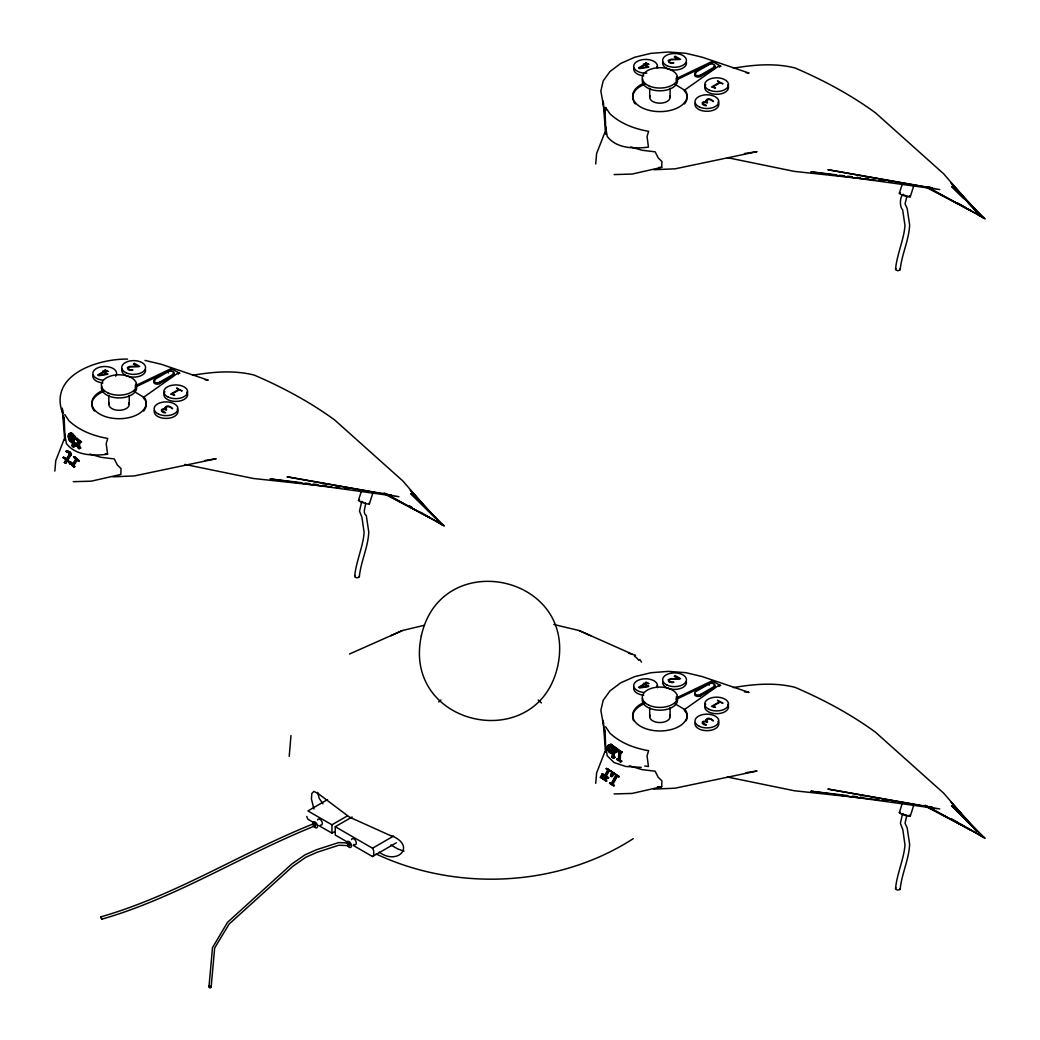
<?xml version="1.0" encoding="UTF-8"?>
<svg xmlns="http://www.w3.org/2000/svg" width="1040" height="1040" viewBox="0 0 1040 1040"><rect width="100%" height="100%" fill="white"/><g stroke="black" fill="none" stroke-linecap="round" stroke-linejoin="round"><path stroke-width="1.5" d="M68.718 436.696C73.151 427.024 73.736 451.048 68.718 436.696L70.122 436.241L71.149 433.849L72.917 435.097M73.814 441.038C66.157 445.952 67.418 425.399 72.657 437.281L72.735 435.981L73.957 437.645L73.138 437.021C74.841 435.604 76.752 437.346 73.957 437.645M69.953 437.619C67.99 433.927 72.579 431.028 73.71 435.786M614.12 174.577L632.164 174.057L661.7 167.349L661.908 161.525L658.138 157.794L655.161 151.84L642.018 150.241L630.747 146.939M614.12 793.949L632.164 793.429L661.7 786.721L661.908 780.897L658.138 777.166L655.161 771.212L642.018 769.613L629.369 765.778M379.236 852.163C397.67 865.904 416.962 845.637 390.858 835.458M354.692 576.199C356.005 561.73 363.337 545.727 364.117 532.506L361.946 517.335L359.515 511.16L361.712 501.358M359.346 576.641C360.828 561.574 368.082 547.352 368.771 532.038L366.314 515.619C361.972 512.577 366.054 506.714 365.469 502.827M895.557 269.087C896.87 254.631 904.202 238.628 904.969 225.407L902.629 209.768C899.743 207.727 899.366 196.911 903.292 194.194M900.211 269.529C901.693 254.475 908.934 240.24 909.636 224.939L907.179 208.52L905.06 203.892L907.023 195.754M895.557 888.459C896.87 874.003 904.202 858 904.969 844.779L902.811 829.595L900.38 823.42L902.577 813.618M900.211 888.901C901.693 873.847 908.934 859.612 909.636 844.298L907.179 827.892L905.06 823.264L906.503 816.634M75.374 437.19L74.555 436.566L74.022 445.159C76.427 446.355 72.709 447.824 72.124 445.9L72.397 441.493M73.138 437.021L72.605 445.614L73.385 446.901M74.074 436.826L74.152 435.526L72.293 436.241M80.6 448.006L79.105 448.643L77.623 447.447L77.727 445.77L79.131 445.315L79.027 446.992L80.6 448.006L79.508 446.706L79.859 441.168C87.074 445.471 69.277 432.224 78 441.259L77.779 444.899C73.892 443.573 73.775 445.276 77.727 445.77M79.105 448.643L78.104 447.161L78.442 441.623L79.729 442.663L81.146 442.208M612.014 757.146L612.3 752.609C604.994 755.144 607.49 737.412 612.573 748.267L612.651 746.928L614.133 748.293L613.106 747.955L612.56 756.795L613.457 758.017L612.014 757.146L614.809 757.042L613.483 757.523M613.34 756.665L613.626 752.128L611.234 753.142M613.886 747.786L613.977 746.447L612.144 747.253M613.236 757.25L614.549 756.769L613.886 756.314L614.432 747.461L615.459 747.812L613.977 746.447M615.316 752.648L615.576 749.632L616.902 749.151C618.189 753.701 612.456 753.48 615.121 748.605L616.434 748.124L622.193 752.141L620.711 751.738L620.217 759.902C625.131 764.894 611.702 757.003 619.71 759.564L619.879 756.834M616.642 752.167L616.434 748.124M619.71 759.564L618.384 760.045L618.891 751.881L615.576 749.632M620.295 761.956L618.891 760.383L619.398 752.219L620.867 752.622L615.121 748.605M390.845 835.757L349.479 817.128L317.746 793.247M66.846 460.473L63.219 457.613L66.196 459.316L69.043 454.922L69.173 453.076L66.287 451.594L66.495 450.918L70.187 452.322L70.993 454.87L67.73 460.187L66.638 459.706L69.992 453.921L69.108 451.841M70.122 455.403C71.5 452.543 63.843 450.437 70.187 452.322M289.211 756.392L290.979 735.579M54.86 471.055L55.757 460.642L64.168 439.127M595.725 163.956L596.609 153.53L605.02 132.028M595.725 783.328L596.609 772.902L605.02 751.4M64.961 434.07L65.065 439.959M605.826 126.958L605.514 130.325M605.826 746.33L605.514 749.697M208.988 986.635L212.524 947.544L227.565 922.272L291.564 864.214L304.837 854.932L316.446 849.758L338.572 842.595L348.361 842.972M211.133 987.116L214.682 947.921L229.164 924.001L292.825 866.32L305.76 857.285L317.031 852.293L338.78 845.247L348.699 845.637L348.881 843.089M613.47 746.772C610.571 740.571 606.671 748.345 610.35 751.296L609.024 751.777M610.038 745.641L612.339 749.125L611.286 752.349L608.933 750.75L608.114 747.487L608.894 745.732L611.364 745.16L609.258 745.576M612.352 751.023L613.678 750.542L611.819 751.803L609.687 748.982L609.505 746.421L610.571 745.095M606.71 780.312L603.655 778.544L608.218 770.237C613.899 773.006 602.823 765.726 607.737 769.925L603.174 778.219L604.747 779.025L609.297 770.718L611.117 771.108L606.567 768.339M609.83 782.73L612.352 784.03C604.227 779.974 619.216 789.243 611.754 783.861L616.304 775.567L618.02 775.879L612.534 772.135C607.893 775.307 612.768 779.337 613.717 773.63L616.902 775.723L613.106 782.639M610.61 776.217L612.638 773.149L619.047 776.659L612.534 772.135M608.816 770.406L607.646 768.82M609.544 783.237L612.508 785.317L612.898 784.615M69.134 462.02C69.849 461.032 70.993 465.231 73.463 462.735L74.542 463.216L76.882 459.602C65.78 450.645 86.346 465.699 76.258 459.472L72.696 464.984L74.438 466.947L71.825 465.27L72.904 463.606L70.07 463.879L69.134 462.02L71.162 464.36L73.983 464.087L72.904 465.751M70.226 462.501L70.759 462.033L71.123 463.424M76.258 459.472L77.896 460.057M74.945 457.899L75.361 457.236L78.975 460.538M63.375 457.912L64.896 457.717L67.288 459.797L69.42 456.508M65.767 459.992L64.441 462.579L66.209 460.382L67.522 461.006L66.638 459.706M66.209 460.382L68.393 461.669L67.73 460.187M71.825 465.27L73.359 466.466L73.502 465.699M358.501 500.253L361.738 490.087M369.408 503.867L373.1 492.245M899.366 193.141L902.148 184.431M910.273 196.768L913.965 185.146M899.366 812.513L902.603 802.347M910.273 816.14L913.965 804.518M603.174 778.219L601.211 776.932L602.316 773.877L600.353 777.309L605.722 780.845L607.451 777.114L605.631 779.831M607.451 777.114L608.647 777.803L607.425 777.738M601.211 776.932L602.29 777.4L603.642 774.371L601.432 777.79L600.353 777.309M67.288 460.863L65.754 463.086L65.585 462.423M78.273 444.808L76.024 443.222L76.245 444.314L74.828 444.769M76.05 439.569L77.467 439.114L77.272 438.334M79.729 442.663L75.855 438.789M618.254 758.667L616.902 759.655M315.341 825.76L314.327 823.472C242.203 852.098 176.085 895.297 101.01 916.812L101.764 919.191C176.93 897.663 243.139 854.425 315.341 825.76L315.146 825.708M605.02 777.322L608.062 771.784M612.352 774.917L613.613 772.616M611.26 783.549L615.823 775.242M611.754 783.861L612.833 784.342L617.396 776.048M73.463 462.735L75.803 459.121L76.882 459.602M72.696 464.984L73.775 465.465L77.337 459.953M314.327 823.472L314.106 824.343M438.698 701.961L440.869 700.024M353.197 845.39L372.515 856.544L373.711 855.491L373.711 850.668L372.515 848.224L335.257 826.709L335.257 835.042L347.672 842.205M611.78 752.999L613.626 752.128M143.949 398.45L143.949 397.059L178.308 372.801L179.829 373.308L171.106 368.641L135.109 385.879M684.801 91.338L684.801 89.947L719.173 65.702L720.694 66.209L719.173 67.08L719.173 65.702M684.801 710.71L684.801 709.319L719.173 685.061L720.694 685.581L711.958 680.901L675.974 698.139M633.23 838.669C557.973 887.276 456.599 891.865 375.986 853.918M173.108 374.4L159.601 382.2A3.406 1.963 0 0 1 154.791 382.2A3.406 1.963 0 0 1 154.791 379.418L168.311 371.618A3.406 1.963 0 0 1 173.108 371.618A3.406 1.963 0 0 1 173.108 374.4L173.108 375.791L159.601 383.591A3.406 1.963 0 0 1 155.129 383.76A3.406 1.963 0 0 1 154.258 381.212M172.64 369.135L135.109 387.257M713.973 67.288L700.466 75.088A3.406 1.963 0 0 1 695.656 75.088A3.406 1.963 0 0 1 695.656 72.319L709.163 64.519A3.406 1.963 0 0 1 713.973 64.519A3.406 1.963 0 0 1 713.973 67.288L713.973 68.679L700.466 76.479A3.406 1.963 0 0 1 695.994 76.648A3.406 1.963 0 0 1 695.123 74.113M720.694 66.209L713.505 62.036L675.974 80.158M436.007 521.196L443.651 525.629L420.719 512.356M976.872 214.084L984.516 218.53L967.642 208.754M327.548 799.591L307.918 810.927L331.955 824.811L347.386 815.906M335.257 826.709L352.079 816.998M318.604 825.422L331.955 833.131L334.763 831.519M372.515 848.224L393.549 836.082M372.515 856.544L396.344 842.79M709.163 683.891L695.656 691.691A3.406 1.963 0 0 0 695.656 694.46A3.406 1.963 0 0 0 700.466 694.46L713.973 686.66A3.406 1.963 0 0 0 713.973 683.891A3.406 1.963 0 0 0 709.163 683.891L709.163 685.269M713.505 681.395L675.974 699.53M695.123 693.485A3.406 1.963 0 0 0 695.994 696.02A3.406 1.963 0 0 0 700.466 695.851L713.973 688.051A3.406 1.963 0 0 0 713.973 685.269M976.872 833.456L984.516 837.902L966.433 827.424M675.974 78.767L711.958 61.529L713.505 62.036M390.858 635.7L402.35 630.539L424.45 625.248M349.479 654.03L402.35 630.539M71.5 441.142L73.242 440.557M608.556 745.017L610.792 744.289M608.179 745.368L609.505 744.887M607.893 745.849L609.219 745.368M609.973 744.887L611.286 744.406M608.582 746.018L611.819 744.692M607.711 746.447L609.024 745.966M608.348 746.408L609.661 745.927M608.192 746.902L609.505 746.421M611.117 745.706L612.43 745.225M608.114 747.487L609.427 747.006M611.26 746.642L612.989 745.914M608.114 748.137L609.427 747.656M608.192 748.8L609.518 748.319M611.923 747.799L613.236 747.318L612.924 746.694M607.919 749.58L609.687 748.982M613.821 747.721L615.147 747.24M612.17 748.462L613.496 747.981M614.068 747.994L615.394 747.513M608.621 750.126L609.947 749.645M608.218 750.386L609.544 749.905M613.782 748.41L615.459 747.812M612.339 749.125L613.665 748.644M614.042 748.488L615.368 748.007M608.933 750.75L610.259 750.269M609.284 751.283L610.597 750.802M609.661 751.712L610.987 751.231M610.077 752.063L611.403 751.569M610.506 752.284L611.819 751.803M612.196 751.517L613.522 751.036M611.962 751.907L613.288 751.426M610.025 752.739L612.963 751.699M610.649 753.064L613.106 752.505M614.9 752.011L616.226 751.517M614.952 752.414L616.733 751.868M615.121 752.635L616.447 752.154M620.867 752.622L622.193 752.141M620.581 753.038L622.258 752.427M612.56 756.795L613.886 756.314M613.184 757.939L614.861 757.341M613.457 758.017L614.77 757.536M616.85 759.356L618.514 758.758M618.891 760.383L620.217 759.902M620.074 761.189L621.4 760.708M620.321 761.462L621.647 760.981M620.386 761.761L621.712 761.28M69.121 433.68L70.928 433.069M68.783 433.992L71.344 433.082M70.369 433.706L71.786 433.251M68.536 434.421L69.953 433.966M69.42 434.421L72.254 433.589M68.367 434.993L70.551 434.213M68.926 435.019L71.851 433.992M70.798 434.707L72.215 434.252M68.276 435.708L70.2 435.032M71.383 434.616L72.8 434.161M71.175 435.084L72.579 434.629M68.718 436.059L70.135 435.604M68.276 436.475L69.68 436.02M71.5 435.552L73.281 434.902M68.354 437.268L69.771 436.813M68.783 437.346L70.122 436.241M68.926 438.009L70.2 436.891M69.16 438.685L70.564 438.23L72.917 440.687M73.983 437.164L75.4 436.709M72.449 438.1L75.452 437.008M69.433 439.335L70.837 438.88M69.134 439.673L70.551 439.218L73.359 441.363L71.448 441.909M72.527 438.75L73.944 438.295M69.732 439.881L71.149 439.426M69.511 440.349L70.915 439.894M72.527 439.387L73.944 438.932M70.07 440.349L71.487 439.894M69.927 440.921L71.851 440.271M72.449 439.959L73.866 439.504M75.777 438.971L77.194 438.516M72.306 440.414L73.723 439.959M75.829 439.27L77.246 438.815M70.811 440.999L72.228 440.544M70.382 441.389L73.515 440.323M70.928 441.766L72.345 441.311M74.607 443.677L76.024 443.222M74.529 443.872L76.284 443.378M79.755 442.195L81.172 441.74M74.594 444.197L76.011 443.742M79.508 442.546L81.224 442.039M74.997 444.132L76.414 443.677M72.124 445.9L74.022 445.159M75.296 444.782L76.7 444.327M75.556 445.12L76.96 444.665M73.203 446.134L74.62 445.679M75.868 445.315L77.285 444.86M73.424 446.42L74.828 445.965M76.271 445.38L79.183 444.444M75.53 445.809L78.325 445.627M73.164 446.81L74.893 446.277M75.92 446.056L77.337 445.601M76.349 446.16L77.753 445.705M78.104 447.161L79.508 446.706M77.623 447.447L79.027 446.992M78.91 447.876L80.327 447.408M79.131 448.162L80.548 447.707M78.871 448.539L80.288 448.084M314.444 823.446L315.848 825.084L314.509 825.201M744.419 153.556L757.029 151.645L675.116 168.831L653.874 169.715M205.14 460.421L216.164 458.757L134.251 475.93L113.009 476.827M745.992 772.681L757.029 771.017L675.116 788.203L653.874 789.087M733.356 68.224C753.714 64.727 774.709 62.868 794.976 67.951C823.121 80.002 850.811 94.809 875.498 112.853L943.748 173.901L979.68 215.709L976.508 212.082M192.491 375.323C212.849 371.839 233.844 369.967 254.124 375.063C282.256 387.114 309.946 401.921 334.646 419.965L402.883 481L429.468 511.732M733.356 687.596C753.714 684.099 774.709 682.227 794.976 687.323C823.121 699.374 850.811 714.181 875.498 732.225L943.748 793.26L976.56 831.389M64.766 414.531L69.004 420.836C79.651 430.768 93.613 436.007 107.757 438.425L106.184 443.547L107.588 454.259C93.431 455.871 75.907 455.936 66.391 443.586L64.818 434.59L64.207 418.288M906.711 815.126L905.307 814.866M127.556 359.099C98.176 358.605 47.892 374.79 62.79 413.712M658.866 167.466L661.7 167.349M657.449 786.89L661.7 786.721M73.255 481.689L91.312 481.169L120.848 474.448L121.043 468.624L117.273 464.893L114.309 458.939L101.153 457.34L89.882 454.051M628.459 653.146L635.505 655.291M641.238 767.377L625.651 766.467L614.068 762.541L607.256 755.846L605.683 746.85L605.072 730.548M875.953 180.154L794.313 171.392L727.363 157.638M879.164 180.492L883.961 181.012M888.771 181.519L891.969 181.87M331.89 486.915L253.448 478.491L184.938 464.425M335.101 487.253L339.898 487.773M344.695 488.28L347.906 488.631M879.164 799.864L794.313 790.751L727.363 777.01M882.362 800.202L887.159 800.722M891.969 801.242L895.167 801.58M836.381 174.863L810.901 171.821L939.77 189.592L827.879 169.702L932.36 188.045L928.174 186.68M839.566 175.24L844.35 175.812M847.535 176.189L852.306 176.761M857.09 177.333L860.275 177.71M865.059 178.282L868.244 178.659M301.899 482.729L270.036 478.92L398.905 496.704L287.014 476.801L391.508 495.157M305.084 483.106L309.855 483.678M313.04 484.055L317.824 484.627M322.595 485.186L325.78 485.576M847.535 795.561L810.901 791.193L939.77 808.964L827.879 789.074L932.36 807.417L929.565 806.507M852.306 796.133L857.09 796.692M860.275 797.082L863.46 797.459M71.5 463.619L69.173 462.592M745.966 72.67L749.073 73.086L702.104 57.174L685.867 53.3L668.421 52L650.962 53.352L634.686 57.252L620.698 63.466L609.96 71.539L603.187 80.938L600.847 91.013L604.773 112.84M205.101 379.769L208.208 380.185L161.239 364.273L145.002 360.412M105.118 453.934L107.588 454.259M744.406 691.834L749.073 692.445L702.104 676.546L685.867 672.672L668.421 671.372L650.962 672.724L634.686 676.624L620.698 682.825L609.96 690.911L603.187 700.297L600.847 710.385L604.773 732.212M644.748 766.025L648.453 766.519L647.049 755.82L648.622 750.685C634.465 748.267 620.516 743.028 609.869 733.109L605.631 726.791M404.014 851.175L397.813 848.965L390.897 844.974M553.852 624.494L579.124 630.539L631.982 654.03M905.307 195.494L903.63 194.922M616.941 759.161L618.384 760.045M621.621 761.475L618.475 759.434M363.298 502.242L362.31 501.826M904.15 814.502L902.629 813.735M74.802 446.446L73.541 445.445M674.908 84.318L683.449 89.453L686.166 93.236A27.196 15.704 0 0 1 687.089 97.292M134.043 391.43L142.584 396.552L145.301 400.335A27.196 15.704 0 0 1 143.676 411.047M674.908 703.69L683.449 708.812L686.166 712.608A27.196 15.704 0 0 1 687.089 716.664M67.678 451.061L69.537 451.867M66.963 450.892L68.042 451.373M66.495 450.918L67.574 451.399M69.446 452.192L70.538 452.673M66.287 451.074L67.366 451.555M69.706 452.582L70.798 453.063M66.196 451.36L69.303 452.66M70.967 453.479L68.705 452.53M66.287 451.594L67.6 452.114M69.173 453.076L71.071 453.934M69.355 453.7L71.071 454.402M69.914 454.389L70.993 454.87M69.303 454.324L70.395 454.805M73.996 456.651L75.075 457.132M69.745 454.844L70.824 455.325M73.775 456.833L74.854 457.314M73.684 457.132L74.763 457.613M77.818 460.343L78.897 460.824M77.324 460.408L78.689 460.993M63.531 457.132L64.896 457.717M63.31 457.314L64.389 457.795M63.219 457.613L64.298 458.094M66.196 459.316L67.288 459.797M67.457 460.421L68.536 460.902M67.613 460.707L68.705 461.188M69.446 461.513L70.824 462.137M69.225 461.695L70.304 462.176M67.522 461.006L68.614 461.487M69.771 461.955L70.85 462.436M67.015 461.084L68.393 461.669M69.836 462.605L70.928 463.086M69.329 463.203L70.408 463.684M70.642 463.983L71.734 464.464M69.641 463.632L71.162 464.36M73.671 465.985L74.75 466.466M64.948 462.332L66.027 462.813M64.35 462.332L65.429 462.813M73.58 466.284L74.659 466.765M64.441 462.579L65.754 463.086M73.073 466.362L74.438 466.947M606.359 768.547L607.438 769.028M606.294 768.846L607.373 769.327M606.489 769.106L607.568 769.587M610.038 770.627L611.117 771.108M609.973 770.926L611.052 771.407M608.218 770.237L609.297 770.718M609.466 771.056L610.844 771.602M612.638 773.149L613.717 773.63M618.02 775.879L619.112 776.36M617.955 776.178L619.047 776.659M617.448 776.321L618.826 776.867M611.117 775.918L612.196 776.399M610.493 775.996L611.936 776.711M602.316 773.877L603.746 774.592M602.056 774.202L603.616 774.995M607.217 777.101L608.647 777.803M606.944 777.426L608.036 777.907M605.722 780.845L606.814 781.326M609.609 782.925L610.701 783.406M613.028 785.174L614.107 785.655M612.807 785.382L613.899 785.863M579.124 630.539L590.616 635.7M611.962 752.57L610.818 751.829M925.249 186.81L971.204 210.899L926.757 186.81L975.728 213.512M382.954 493.168L430.339 518.011L384.514 493.168L434.876 520.611M923.819 805.428L971.204 830.271L925.379 805.428M925.379 805.441L975.728 832.884M409.318 505.791L412.243 507.546M956.774 821.86L951.158 818.649M966.433 208.052L958.191 203.294M965.224 826.722L957.06 822.016M313.261 822.341L307.918 819.26L306.722 816.478M612.833 784.342L614.172 785.356M601.432 777.79L604.123 779.558M616.902 749.151L620.217 751.4M74.152 435.526L75.179 436.423M73.853 457.418L75.803 459.121M73.775 465.465L74.581 466.167M538.2 700.024L541.437 702.923M985.14 218.907L951.587 186.42L963.794 198.614M985.14 838.266L951.587 805.792L977.106 831.272M444.275 526.006L410.722 493.532L435.136 517.894M968.227 203.034L982.657 217.438L951.171 183.001L963.846 197.548M980.434 834.6L982.657 836.81L980.486 834.431M438.464 521.222L441.792 524.55L410.306 490.113L421.928 503.438M978.315 832.065L951.171 802.373L960.674 813.28M962.793 815.698L967.005 820.547M424.034 505.856L428.259 510.705M436.709 520.403L438.815 522.821L436.735 520.351M317.72 793.546L313.963 791.375L311.779 793.546L311.441 799.071L313.963 809.016M322.946 803.816L319.267 798.473L317.603 792.363M684.801 89.947L686.166 91.845A27.196 15.704 0 0 1 670.306 110.422A27.196 15.704 0 0 1 636.337 103.766A27.196 15.704 0 0 1 643.344 83.46M684.801 709.319L686.166 711.217A27.196 15.704 0 0 1 669.747 729.911A27.196 15.704 0 0 1 635.765 722.527A27.196 15.704 0 0 1 644.787 702.221M143.949 397.059L145.301 398.957A27.196 15.704 0 0 1 129.441 417.521A27.196 15.704 0 0 1 95.485 410.865A27.196 15.704 0 0 1 102.479 390.559M639.847 659.516L641.459 662.09M101.023 916.825L101.4 917.865M101.699 919.087L101.361 918.125M70.213 438.438L70.551 439.218M70.343 437.554L70.564 438.23M63.349 416.832L63.908 419.952M603.603 104.13L603.109 101.075L605.696 134.342M604.357 108.693L604.851 111.735M603.603 723.489L603.109 720.447L605.566 752.128M604.357 728.052L604.851 731.107M62.998 412.75L62.244 408.187L64.714 439.855M63.492 415.792L63.999 418.834M606.021 110.162L605.631 107.432L609.869 113.737C620.516 123.669 634.465 128.895 648.622 131.313L647.049 136.448L648.453 147.16C634.296 148.772 616.772 148.837 607.256 136.474L605.683 127.478L605.072 111.176M719.173 685.061L719.173 686.452M713.973 686.66L713.973 688.051M700.466 75.088L700.466 76.479M700.466 694.46L700.466 695.851M695.656 72.319L695.656 73.71M670.098 88.218L670.098 97.292M670.098 707.59L670.098 716.664M649.701 88.218L649.701 97.292M649.701 707.59L649.701 716.664M331.955 824.811L331.955 833.131M178.308 372.801L178.308 374.192M168.311 371.618L168.311 373.009M159.601 382.2L159.601 383.591M154.791 379.418L154.791 380.809M129.233 395.317L129.233 404.404M108.836 395.317L108.836 404.404M900.029 268.853A2.34 1.313 2.7 0 1 897.624 270.608A2.34 1.313 2.7 0 1 895.999 268.476M909.168 195.702A5.759 0.936 17.7 0 1 908.544 196.833A5.759 0.936 17.7 0 1 901.108 194.532A5.759 0.936 17.7 0 1 900.445 193.011M713.973 65.91A3.406 1.963 0 0 1 713.973 68.679M646.841 73.112A11.895 6.864 0 0 1 633.711 66.378A11.895 6.864 0 0 1 646.464 59.423A11.895 6.864 0 0 1 657.358 67.366M643.734 75.829A11.895 6.864 0 0 1 633.867 67.964M656.734 66.599A11.895 6.864 0 0 1 657.449 68.341M686.985 98.657A27.196 15.704 0 0 1 684.541 103.935M635.245 103.935A27.196 15.704 0 0 1 633.62 101.361M633.113 100.022A27.196 15.704 0 0 1 644.787 84.24M669.747 95.771A10.205 5.889 0 0 1 659.893 103.181A10.205 5.889 0 0 1 650.039 95.771M676.429 77.116A17.628 10.179 0 0 1 661.531 90.779A17.628 10.179 0 0 1 642.525 78.936M727.727 84.994A11.895 6.864 0 0 1 716.287 94.315A11.895 6.864 0 0 1 705.757 84.643M718.029 101.985A11.895 6.864 0 0 1 708.136 111.267A11.895 6.864 0 0 1 695.162 103.35M686.387 62.452A11.895 6.864 0 0 1 674.219 70.031A11.895 6.864 0 0 1 662.805 62.075M900.198 888.563A2.34 1.313 2.7 0 1 897.325 889.928A2.34 1.313 2.7 0 1 895.999 887.848M909.168 815.074A5.759 0.936 17.7 0 1 908.544 816.192A5.759 0.936 17.7 0 1 901.108 813.904A5.759 0.936 17.7 0 1 900.445 812.383M643.734 692.432A11.895 6.864 0 0 1 633.867 684.554A11.895 6.864 0 0 1 647.491 678.86A11.895 6.864 0 0 1 657.358 686.725M643.734 695.201A11.895 6.864 0 0 1 633.867 687.336M656.734 685.971A11.895 6.864 0 0 1 657.449 687.713M686.985 718.029A27.196 15.704 0 0 1 686.166 720.733M633.62 720.733A27.196 15.704 0 0 1 644.787 703.612M669.747 715.143A10.205 5.889 0 0 1 659.893 722.553A10.205 5.889 0 0 1 650.039 715.143M676.429 696.475A17.628 10.179 0 0 1 661.531 710.151A17.628 10.179 0 0 1 642.525 698.295M727.727 704.366A11.895 6.864 0 0 1 716.287 713.687A11.895 6.864 0 0 1 705.757 704.015M718.029 721.357A11.895 6.864 0 0 1 708.136 730.639A11.895 6.864 0 0 1 695.162 722.722M686.387 681.824A11.895 6.864 0 0 1 674.219 689.403A11.895 6.864 0 0 1 662.805 681.447M634.478 656.175A11.791 7.163 49.8 0 1 638.82 660.387M317.616 819.988A3.406 1.963 60 0 1 321.633 821.054A3.406 1.963 60 0 1 320.567 825.084M313.053 825.006A3.406 1.963 60 0 1 314.925 821.925A3.406 1.963 60 0 1 317.395 827.073A3.406 1.963 60 0 1 313.43 825.799M351.559 839.579A3.406 1.963 60 0 1 354.302 839.15A3.406 1.963 60 0 1 356.278 843.258A3.406 1.963 60 0 1 353.886 844.415M346.671 843.024A3.406 1.963 60 0 1 349.7 842.088A3.406 1.963 60 0 1 351.156 847.002A3.406 1.963 60 0 1 347.373 845.39M359.333 576.303A2.34 1.313 2.7 0 1 356.46 577.668A2.34 1.313 2.7 0 1 355.134 575.575M369.031 503.256A5.759 0.936 17.7 0 1 363.246 502.814A5.759 0.936 17.7 0 1 359.593 500.123M173.108 373.009A3.406 1.963 0 0 1 173.108 375.791M102.869 380.159A11.895 6.864 0 0 1 93.21 371.709A11.895 6.864 0 0 1 108.641 366.886A11.895 6.864 0 0 1 115.609 376.181M102.869 382.941A11.895 6.864 0 0 1 93.002 375.063M94.393 411.047A27.196 15.704 0 0 1 91.936 405.769M91.832 404.404A27.196 15.704 0 0 1 103.935 391.352M128.882 402.883A10.205 5.889 0 0 1 119.028 410.293A10.205 5.889 0 0 1 109.187 402.883M135.564 384.215A17.628 10.179 0 0 1 120.666 397.878A17.628 10.179 0 0 1 101.66 386.035M186.875 392.106A11.895 6.864 0 0 1 175.422 401.414A11.895 6.864 0 0 1 164.892 391.755M177.164 409.097A11.895 6.864 0 0 1 167.271 418.379A11.895 6.864 0 0 1 154.297 410.462M145.522 369.564A11.895 6.864 0 0 1 133.354 377.13A11.895 6.864 0 0 1 121.94 369.174M165.022 407.745L165.256 408.98L162.721 409.045A2.808 1.625 0 0 0 161.447 409.89L161.551 411.32L162.903 412.243A4.368 2.522 0 0 0 165.581 412.737C166.309 412.75 158.613 410.059 164.229 409.305C169.715 412.256 163.111 406.263 168.493 406.679A3.172 1.833 0 0 1 170.235 407.03C176.787 412.568 167.791 402.103 165.022 407.745M705.887 100.633L706.121 101.881L703.586 101.933A2.808 1.625 0 0 0 702.299 102.778L702.416 104.208L703.768 105.131A4.368 2.522 0 0 0 706.446 105.638C707.174 105.638 699.478 102.947 705.081 102.206C710.58 105.144 703.976 99.164 709.358 99.58A3.172 1.833 0 0 1 711.1 99.918C717.652 105.469 708.656 94.991 705.887 100.633M705.887 720.005L706.121 721.24L703.586 721.305A2.808 1.625 0 0 0 702.299 722.15L702.416 723.58L703.768 724.503A4.368 2.522 0 0 0 706.446 725.01C707.174 725.01 699.478 722.319 705.081 721.578C710.58 724.516 703.976 718.536 709.358 718.952A3.172 1.833 0 0 1 711.1 719.29C717.652 724.841 708.656 714.363 705.887 720.005M127.959 367.978L129.584 369.772L132.964 369.928L131.638 370.383L128.219 369.759L127.348 367.523L130.013 366.405L138.58 366.457L133.38 364.143L134.251 363.311L139.698 366.444L130.26 366.847L127.959 367.978M668.824 60.879L670.436 62.673L673.829 62.816L672.503 63.271L669.084 62.66L668.213 60.411L670.878 59.306L679.445 59.345L674.245 57.031L675.116 56.199L680.563 59.345L671.125 59.735L668.824 60.879M668.824 680.251L670.436 682.032L673.829 682.188L672.503 682.643L669.084 682.032L668.213 679.783L670.878 678.665L679.445 678.717L674.245 676.403L675.116 675.571L680.563 678.717L671.125 679.107L668.824 680.251M421.291 635.986C401.882 726.934 538.031 755.781 557.778 665.847C577.187 574.912 441.025 546.065 421.291 635.986M107.887 371.332L106.054 370.825L104.26 371.865L107.991 374.01L107.341 374.387L98.8 375.713L97.63 375.024L103.129 371.852L102.557 371.202L105.482 370.5L104.91 369.837L107.887 371.332M181.896 390.858L179.192 389.857L172.003 394.004L174.642 395.135L170.664 394.121L178.633 389.532L176.605 388.037L181.896 390.858M648.739 64.22L646.919 63.726L645.125 64.753L648.856 66.911L648.206 67.288L639.665 68.601L638.495 67.925L643.994 64.753L643.422 64.09L646.347 63.388L645.775 62.738L648.739 64.22M722.761 83.746L720.057 82.745L712.868 86.892L715.507 88.023L711.529 87.022L719.485 82.42L717.47 80.925L722.761 83.746M648.739 683.592L646.919 683.085L645.125 684.125L648.856 686.283L648.206 686.66L639.665 687.973L638.495 687.297L643.994 684.125L643.422 683.462L646.347 682.76L645.775 682.11L648.739 683.592M722.761 703.118L720.057 702.117L712.868 706.264L715.507 707.395L711.529 706.394L719.485 701.792L717.47 700.297L722.761 703.118M209.248 986.115L209.079 986.349A1.95 1.482 7 0 0 209.001 987.22L210.093 988L211.029 987.389A1.95 1.482 7 0 0 211.107 986.531L209.248 986.115M103.701 372.19L98.774 375.024L106.847 373.997L103.701 372.19M644.566 65.078L639.639 67.925L647.699 66.898L644.566 65.078M644.566 684.45L639.639 687.297L647.699 686.27L644.566 684.45M648.635 85.696A17.628 10.179 0 0 0 677.274 79.586A17.628 10.179 0 0 0 653.77 68.328A17.628 10.179 0 0 0 648.635 85.696M709.111 89.999A11.895 6.864 0 0 0 728.364 85.761A11.895 6.864 0 0 0 712.374 78.26A11.895 6.864 0 0 0 709.111 89.999M699.413 106.99A11.895 6.864 0 0 0 718.666 102.752A11.895 6.864 0 0 0 702.663 95.251A11.895 6.864 0 0 0 699.413 106.99M667.043 65.715A11.895 6.864 0 0 0 686.296 61.477A11.895 6.864 0 0 0 670.306 53.963A11.895 6.864 0 0 0 667.043 65.715M648.635 705.068A17.628 10.179 0 0 0 677.274 698.945A17.628 10.179 0 0 0 653.77 687.7A17.628 10.179 0 0 0 648.635 705.068M709.111 709.371A11.895 6.864 0 0 0 728.364 705.133A11.895 6.864 0 0 0 712.374 697.619A11.895 6.864 0 0 0 709.111 709.371M699.413 726.362A11.895 6.864 0 0 0 718.666 722.124A11.895 6.864 0 0 0 702.663 714.61A11.895 6.864 0 0 0 699.413 726.362M667.043 685.087A11.895 6.864 0 0 0 686.296 680.836A11.895 6.864 0 0 0 670.306 673.335A11.895 6.864 0 0 0 667.043 685.087M347.88 843.752A1.482 0.858 60 0 0 349.466 845.663A1.482 0.858 60 0 0 349.414 843.544A1.482 0.858 60 0 0 347.88 843.752M107.77 392.808A17.628 10.179 0 0 0 136.409 386.685A17.628 10.179 0 0 0 112.918 375.427A17.628 10.179 0 0 0 107.77 392.808M168.246 397.111A11.895 6.864 0 0 0 187.499 392.86A11.895 6.864 0 0 0 171.509 385.359A11.895 6.864 0 0 0 168.246 397.111M158.548 414.102A11.895 6.864 0 0 0 177.801 409.851A11.895 6.864 0 0 0 161.798 402.35A11.895 6.864 0 0 0 158.548 414.102M126.178 372.827A11.895 6.864 0 0 0 145.431 368.576A11.895 6.864 0 0 0 129.441 361.075A11.895 6.864 0 0 0 126.178 372.827"/></g></svg>
